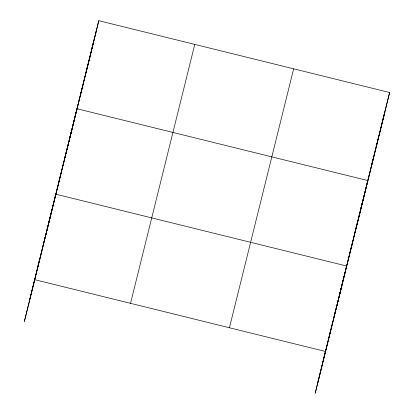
<?xml version="1.0" encoding="UTF-8"?>
<svg xmlns="http://www.w3.org/2000/svg" width="414" height="414" viewBox="0 0 414 414"><rect width="100%" height="100%" fill="white"/><g stroke="black" fill="none" stroke-linecap="round" stroke-linejoin="round"><path stroke-width="0.62" d="M34.564 279.631L325.404 351.465L315.209 393.3L389.636 92.529L98.791 20.7L24.364 321.471L91.277 51.533L88.596 62.535M37.793 266.761L39.863 258.274M43.092 245.398L45.162 236.911M48.391 224.036L50.461 215.549M45.561 236.021L48.241 225.019M48.386 224.419L55.761 194.187L346.601 266.016L336.401 307.85M58.99 181.311L61.06 172.824M64.289 159.949L66.354 151.462M69.588 138.587L71.653 130.1M66.757 150.572L69.288 140.18M69.438 139.57L76.952 108.737L367.798 180.566L357.598 222.406M80.347 95.215L82.412 86.728M85.807 73.206L87.871 64.719M91.266 51.196L93.331 42.709M91.422 50.932L98.791 20.7M328.633 338.59L330.703 330.103M333.932 317.227L336.002 308.74M339.232 295.865L341.302 287.378M349.83 253.14L351.9 244.653M355.129 231.778L357.199 223.291M360.428 210.416L362.498 201.928M371.187 167.049L373.257 158.557M376.647 145.04L378.717 136.548M382.106 123.025L384.176 114.538M29.808 299.125L96.726 29.187M130.539 303.338L194.771 44.401M229.428 327.759L293.655 68.828M323.339 359.952L389.636 92.529M317.89 382.293L384.885 112.023"/></g></svg>
